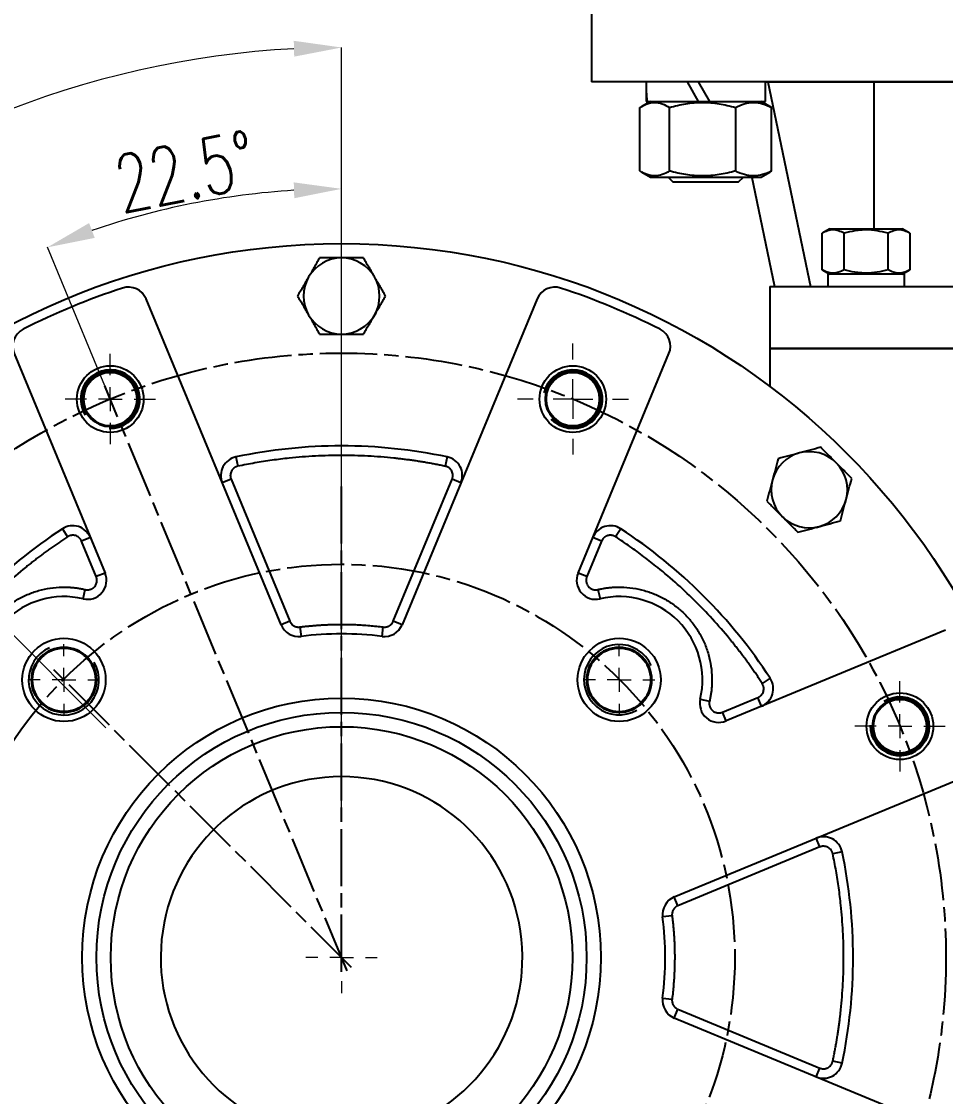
# Model space of a CAD drawing. Header units: millimetres. Extents: x 5659 to 7608, y 3628 to 5007.
# Drawn here: x 6832.2 to 7026.4, y 4372.5 to 4598.3 of the extents above; entities that cross this region are included whole.
import ezdxf

# ---------------------------------------------------------------- set-up
doc = ezdxf.new("R2010")
doc.units = ezdxf.units.MM
doc.linetypes.add('AM_ISO08W050', pattern=[18, 12, -1.5, 3, -1.5])
for name, color, linetype, lineweight in [('10', 7, 'Continuous', 0), ('AM_5', 3, 'Continuous', 25), ('AM_7', 4, 'AM_ISO08W050', 25), ('FORMAT', 7, 'Continuous', 18), ('粗实线', 7, 'Continuous', 40)]:
    doc.layers.add(name, color=color, linetype=linetype, lineweight=lineweight)
doc.styles.add('SLDTEXTSTYLE1', font='txt.shx', dxfattribs={"width": 0.7, "bigfont": 'gbcbig.shx'})
doc.dimstyles.new('SLDDIMSTYLE12$2', dxfattribs={"dimtxt": 12, "dimasz": 10, "dimexe": 0, "dimexo": 0.0625, "dimgap": 0.875, "dimtad": 1, "dimdec": 1, "dimlfac": 1.8, "dimrnd": 1e-09, "dimzin": 12, "dimdsep": 46, "dimtxsty": 'SLDTEXTSTYLE1', "dimcen": 0.09, "dimdle": 8.16, "dimclrd": 3, "dimclre": 3, "dimadec": 0, "dimazin": 3, "dimtfac": 1, "dimtdec": 1, "dimtofl": 0, "dimtmove": 0, "dimatfit": 3, "dimfxl": 0, "dimfrac": 2, "dimtolj": 1, "dimlwd": 5, "dimlwe": 5, "dimarcsym": 0})
doc.dimstyles.new('SLDDIMSTYLE12$3', dxfattribs={"dimtxt": 12, "dimasz": 10, "dimexe": 0, "dimexo": 0.0625, "dimgap": 0.875, "dimtad": 1, "dimdec": 1, "dimlfac": 1.8, "dimrnd": 1e-09, "dimzin": 12, "dimdsep": 46, "dimtxsty": 'SLDTEXTSTYLE1', "dimcen": 0.09, "dimdle": 8.16, "dimclrd": 3, "dimclre": 3, "dimadec": 0, "dimazin": 3, "dimtfac": 1, "dimtdec": 1, "dimtofl": 0, "dimtmove": 0, "dimatfit": 3, "dimfxl": 0, "dimfrac": 2, "dimtolj": 1, "dimlwd": 5, "dimlwe": 5, "dimarcsym": 0})

# ---------------------------------------------------------------- blocks, each defined once
blk = doc.blocks.new('SW_CENTERMARKSYMBOL_2')
at = {"layer": '10', "color": 0}
for p, q in [((0, 1), (0, 1.9)), ((0, 0), (0, 0.5)), ((-1, 0), (-1.9, 0)), ((0, 0), (-0.5, 0)), ((0, 0), (0, -0.5)), ((0, 0), (0.5, 0)), ((1, 0), (1.9, 0)), ((0, -1), (0, -1.9))]:
    blk.add_line(p, q, dxfattribs=at)
blk = doc.blocks.new('SW_CENTERMARKSYMBOL_3')
at = {"layer": '10', "color": 0}
for p, q in [((0, 1), (0, 1.9)), ((0, 0), (0, 0.5)), ((-1, 0), (-1.9, 0)), ((0, 0), (-0.5, 0)), ((0, 0), (0, -0.5)), ((0, 0), (0.5, 0)), ((1, 0), (1.9, 0)), ((0, -1), (0, -1.9))]:
    blk.add_line(p, q, dxfattribs=at)
blk = doc.blocks.new('SW_CENTERMARKSYMBOL_5')
at = {"layer": '10', "color": 0}
for p, q in [((0, 1), (0, 1.5)), ((0, 0), (0, 0.5)), ((-1, 0), (-1.5, 0)), ((0, 0), (-0.5, 0)), ((0, 0), (0, -0.5)), ((0, 0), (0.5, 0)), ((1, 0), (1.5, 0)), ((0, -1), (0, -1.5))]:
    blk.add_line(p, q, dxfattribs=at)
blk = doc.blocks.new('SW_CENTERMARKSYMBOL_6')
at = {"layer": '10', "color": 0}
for p, q in [((0, 1), (0, 1.5)), ((0, 0), (0, 0.5)), ((-1, 0), (-1.5, 0)), ((0, 0), (-0.5, 0)), ((0, 0), (0, -0.5)), ((0, 0), (0.5, 0)), ((1, 0), (1.5, 0)), ((0, -1), (0, -1.5))]:
    blk.add_line(p, q, dxfattribs=at)
blk = doc.blocks.new('SW_CENTERMARKSYMBOL_7')
at = {"layer": '10', "color": 0}
for p, q in [((0, 1), (0, 1.5)), ((0, 0), (0, 0.5)), ((-1, 0), (-1.5, 0)), ((0, 0), (-0.5, 0)), ((0, 0), (0, -0.5)), ((0, 0), (0.5, 0)), ((1, 0), (1.5, 0)), ((0, -1), (0, -1.5))]:
    blk.add_line(p, q, dxfattribs=at)
blk = doc.blocks.new('SW_CENTERMARKSYMBOL_9')
at = {"layer": 'FORMAT', "color": 0}
for p, q in [((0, 1.667), (0, 2.333)), ((0, 0), (0, 0.833)), ((-1.667, 0), (-2.333, 0)), ((0, 0), (-0.833, 0)), ((0, 0), (0, -0.833)), ((0, 0), (0.833, 0)), ((1.667, 0), (2.333, 0)), ((0, -1.667), (0, -2.333))]:
    blk.add_line(p, q, dxfattribs=at)
blk = doc.blocks.new('*D80')
at = {"layer": 'AM_5', "color": 3, "linetype": 'Continuous', "lineweight": 5, "transparency": 16777216}
blk.add_line((6737.21, 4518.2), (6769.49, 4495.01), dxfattribs=at)
at = {"layer": 'AM_5', "color": 3, "lineweight": 5, "transparency": 16777216}
for p, q in [((6899.35, 4401.66), (6899.53, 4401.66)), ((6899.44, 4401.57), (6899.44, 4401.75))]:
    blk.add_line(p, q, dxfattribs=at)
at = {"layer": 'AM_5', "color": 3, "transparency": 16777216}
blk.add_solid([(6770.47, 4496.36), (6768.52, 4493.65), (6777.62, 4489.17)], dxfattribs=at)
at = {"layer": 'Defpoints', "color": 0, "transparency": 16777216}
for p in [(6777.62, 4489.17), (7021.27, 4314.15)]:
    blk.add_point(p, dxfattribs=at)
at = {"layer": 'AM_5', "color": 0, "transparency": 16777216, "insert": (6753.3, 4515.1), "char_height": 12, "attachment_point": 5, "rotation": 324.3099, "style": 'SLDTEXTSTYLE1'}
blk.add_mtext('\\A1;∅300', dxfattribs=at)
blk = doc.blocks.new('*D81')
at = {"layer": 'AM_5', "color": 3, "linetype": 'Continuous', "lineweight": 5, "transparency": 16777216}
blk.add_line((6700.73, 4433.58), (6807.98, 4416.35), dxfattribs=at)
at = {"layer": 'AM_5', "color": 3, "lineweight": 5, "transparency": 16777216}
for p, q in [((6899.35, 4401.66), (6899.53, 4401.66)), ((6899.44, 4401.57), (6899.44, 4401.75))]:
    blk.add_line(p, q, dxfattribs=at)
at = {"layer": 'AM_5', "color": 3, "transparency": 16777216}
blk.add_solid([(6808.25, 4418), (6807.72, 4414.71), (6817.86, 4414.77)], dxfattribs=at)
at = {"layer": 'Defpoints', "color": 0, "transparency": 16777216}
for p in [(6817.86, 4414.77), (6981.03, 4388.56)]:
    blk.add_point(p, dxfattribs=at)
at = {"layer": 'AM_5', "color": 0, "transparency": 16777216, "insert": (6716.51, 4438.01), "char_height": 12, "attachment_point": 5, "rotation": 350.8759, "style": 'SLDTEXTSTYLE1'}
blk.add_mtext('\\A1;%%C165', dxfattribs=at)
blk = doc.blocks.new('*D82')
at = {"layer": 'AM_5', "color": 3, "linetype": 'Continuous', "lineweight": 5, "transparency": 16777216}
blk.add_line((6690.91, 4391.05), (6823.24, 4349), dxfattribs=at)
at = {"layer": 'AM_5', "color": 3, "lineweight": 5, "transparency": 16777216}
for p, q in [((6841.02, 4343.33), (6841.2, 4343.33)), ((6841.11, 4343.24), (6841.11, 4343.42))]:
    blk.add_line(p, q, dxfattribs=at)
at = {"layer": 'AM_5', "color": 3, "transparency": 16777216}
blk.add_solid([(6823.74, 4350.59), (6822.73, 4347.42), (6832.77, 4345.98)], dxfattribs=at)
at = {"layer": 'Defpoints', "color": 0, "transparency": 16777216}
for p in [(6832.77, 4345.98), (6849.45, 4340.68)]:
    blk.add_point(p, dxfattribs=at)
at = {"layer": 'AM_5', "color": 0, "transparency": 16777216, "insert": (6711.84, 4391.61), "char_height": 12, "attachment_point": 5, "rotation": 342.373, "style": 'SLDTEXTSTYLE1'}
blk.add_mtext('\\A1;4-M20', dxfattribs=at)
blk = doc.blocks.new('*D63')
at = {"layer": 'AM_5', "color": 3, "linetype": 'Continuous', "lineweight": 5, "transparency": 16777216}
blk.add_line((6899.44, 4431.82), (6899.44, 4592.88), dxfattribs=at)
at = {"layer": 'AM_5', "color": 3, "lineweight": 5, "transparency": 16777216}
blk.add_line((6849.9, 4449.95), (6763.34, 4536.51), dxfattribs=at)
at = {"layer": 'AM_5', "color": 3, "linetype": 'Continuous', "lineweight": 5, "transparency": 16777216}
blk.add_arc((6899.44, 4400.41), 192.47, 92.9772, 132.0228, dxfattribs=at)
at = {"layer": 'AM_5', "color": 3, "transparency": 16777216}
for points in [[(6889.4, 4594.29), (6889.49, 4590.96), (6899.44, 4592.88)], [(6771.74, 4542.19), (6769.45, 4544.6), (6763.34, 4536.51)]]:
    blk.add_solid(points, dxfattribs=at)
at = {"layer": 'Defpoints', "color": 0, "transparency": 16777216}
for p in [(6849.63, 4586.33), (6849.95, 4449.91), (6899.44, 4431.76), (6899.44, 4405.41), (6899.44, 4400.41)]:
    blk.add_point(p, dxfattribs=at)
at = {"layer": 'AM_5', "color": 0, "transparency": 16777216, "insert": (6816.58, 4581.72), "char_height": 12, "attachment_point": 5, "rotation": 24.561, "style": 'SLDTEXTSTYLE1'}
blk.add_mtext('\\A1;45°', dxfattribs=at)
blk = doc.blocks.new('*D85')
at = {"layer": 'AM_5', "color": 3, "lineweight": 5, "transparency": 16777216}
blk.add_line((6899.44, 4501.15), (6899.44, 4563.18), dxfattribs=at)
at = {"layer": 'AM_5', "color": 3, "linetype": 'Continuous', "lineweight": 5, "transparency": 16777216}
blk.add_line((6849.67, 4521.82), (6837.63, 4550.89), dxfattribs=at)
blk.add_arc((6899.44, 4401.66), 161.52, 93.5478, 108.9522, dxfattribs=at)
at = {"layer": 'AM_5', "color": 3, "transparency": 16777216}
for points in [[(6889.4, 4564.54), (6889.5, 4561.21), (6899.44, 4563.18)], [(6847.57, 4552.87), (6846.39, 4555.99), (6837.63, 4550.89)]]:
    blk.add_solid(points, dxfattribs=at)
at = {"layer": 'Defpoints', "color": 0, "transparency": 16777216}
for p in [(6878.36, 4561.8), (6849.69, 4521.77), (6899.44, 4501.09), (6899.44, 4398.66), (6900.59, 4398.89)]:
    blk.add_point(p, dxfattribs=at)
at = {"layer": 'AM_5', "color": 0, "transparency": 16777216, "insert": (6866.59, 4566.82), "char_height": 12, "attachment_point": 5, "rotation": 11.25, "style": 'SLDTEXTSTYLE1'}
blk.add_mtext('\\A1;22.5%%D', dxfattribs=at)
blk = doc.blocks.new('*D86')
at = {"layer": 'AM_5', "color": 3, "linetype": 'Continuous', "lineweight": 5, "transparency": 16777216}
blk.add_line((6722.4, 4495.95), (6778.52, 4466.06), dxfattribs=at)
at = {"layer": 'AM_5', "color": 3, "lineweight": 5, "transparency": 16777216}
for p, q in [((6899.35, 4401.66), (6899.53, 4401.66)), ((6899.44, 4401.57), (6899.44, 4401.75))]:
    blk.add_line(p, q, dxfattribs=at)
at = {"layer": 'AM_5', "color": 3, "transparency": 16777216}
blk.add_solid([(6779.31, 4467.53), (6777.74, 4464.59), (6787.35, 4461.36)], dxfattribs=at)
at = {"layer": 'Defpoints', "color": 0, "transparency": 16777216}
for p in [(6787.35, 4461.36), (7011.54, 4341.96)]:
    blk.add_point(p, dxfattribs=at)
at = {"layer": 'AM_5', "color": 0, "transparency": 16777216, "insert": (6740, 4494.37), "char_height": 12, "attachment_point": 5, "rotation": 331.9615, "style": 'SLDTEXTSTYLE1'}
blk.add_mtext('\\A1;∅254', dxfattribs=at)
blk = doc.blocks.new('*U55')
at = {"layer": 'AM_5', "linetype": 'ByBlock'}
blk.add_arc((0, 0.31), 7.39, 113.617, 30.178, dxfattribs=at)
at = {"layer": '粗实线', "linetype": 'ByBlock'}
blk.add_circle((0.05, 0.33), 6.75, dxfattribs=at)
blk = doc.blocks.new('*U56')
at = {"layer": '粗实线', "color": 0, "linetype": 'ByBlock', "lineweight": -2, "transparency": 16777216}
blk.add_blockref('*U55', (19354.88, 3195.29), dxfattribs=at)
for p, rotation in [((19471.27, 3195.66), 270), ((19355.25, 3078.89), 90.00000000000001), ((19471.65, 3079.27), 180)]:
    blk.add_blockref('*U55', p, dxfattribs=dict(at, rotation=rotation))
blk = doc.blocks.new('*U57')
at = {"layer": '粗实线', "linetype": 'ByBlock'}
blk.add_circle((-0.07, 0), 5.7, dxfattribs=at)
at = {"layer": '粗实线', "color": 3, "linetype": 'ByBlock'}
blk.add_arc((-0.07, 0), 6.09, 222.8944, 167.5618, dxfattribs=at)
blk = doc.blocks.new('*U58')
at = {"layer": '粗实线', "color": 0, "linetype": 'ByBlock', "lineweight": -2, "transparency": 16777216}
for p, rotation in [((18900.81, 8919.97), 45), ((19066.74, 8851.14), 315)]:
    blk.add_blockref('*U57', p, dxfattribs=dict(at, rotation=rotation))
blk.add_blockref('*U57', (18998.03, 8919.92), dxfattribs=at)

msp = doc.modelspace()

# ---------------------------------------------------------------- linework, layer by layer
at = {"color": 7, "linetype": 'Continuous', "lineweight": 25}
for p, q in [((6951.943, 4602.663), (6951.943, 4585.663)), ((7039.443, 4585.663), (6951.943, 4585.663)), ((6988.518, 4585.663), (6963.418, 4585.663)), ((6972.044, 4585.663), (6974.412, 4581.563)), ((6976.836, 4581.563), (6974.469, 4585.663)), ((6988.518, 4581.563), (6988.518, 4585.663)), ((6988.996, 4585.663), (6997.995, 4542.663)), ((7011.318, 4585.663), (7011.318, 4554.763)), ((6964.343, 4581.563), (6962.511, 4580.505)), ((6963.418, 4581.563), (6963.643, 4581.563)), ((6963.643, 4581.563), (6988.518, 4581.563)), ((6989.424, 4580.505), (6987.593, 4581.563)), ((6962.134, 4566.951), (6962.134, 4580.274)), ((6968.368, 4566.951), (6968.368, 4580.274)), ((6982.202, 4580.274), (6982.202, 4566.951)), ((6989.802, 4580.274), (6989.405, 4580.472)), ((6989.802, 4566.951), (6989.802, 4580.274)), ((6962.514, 4566.718), (6964.343, 4565.663)), ((6964.343, 4565.663), (6975.968, 4565.663)), ((6968.05, 4565.663), (6969.05, 4564.663)), ((6975.968, 4565.663), (6987.593, 4565.663)), ((6982.885, 4564.663), (6983.885, 4565.663)), ((6985.586, 4565.893), (6990.448, 4542.663)), ((6987.593, 4565.663), (6989.421, 4566.718)), ((6989.405, 4566.746), (6989.802, 4566.951)), ((6969.05, 4564.663), (6975.968, 4564.663)), ((6975.968, 4564.663), (6982.885, 4564.663)), ((7002.027, 4554.763), (7000.414, 4553.832)), ((7002.027, 4554.763), (7009.652, 4554.763)), ((7009.652, 4554.763), (7017.277, 4554.763)), ((7018.89, 4553.832), (7017.277, 4554.763)), ((7000.414, 4546.194), (7000.414, 4553.832)), ((7005.033, 4546.194), (7005.033, 4553.832)), ((7014.271, 4546.194), (7014.271, 4553.832)), ((7018.89, 4553.832), (7018.89, 4546.194)), ((7000.414, 4546.194), (7002.027, 4545.263)), ((7001.602, 4545.263), (7001.602, 4542.663)), ((7017.702, 4545.263), (7001.602, 4545.263)), ((7017.277, 4545.263), (7018.89, 4546.194)), ((7017.702, 4542.663), (7017.702, 4545.263)), ((6989.443, 4542.663), (6989.443, 4529.663)), ((6989.443, 4542.663), (7039.443, 4542.663)), ((6886.724, 4471.564), (6858.356, 4540.053)), ((6940.53, 4540.053), (6912.161, 4471.564)), ((6906.091, 4536.123), (6906.687, 4537.152)), ((6899.424, 4532.613), (6899.9, 4532.626)), ((6989.443, 4529.663), (6989.443, 4521.663)), ((6989.443, 4529.663), (7039.443, 4529.663)), ((7089.443, 4529.663), (6989.443, 4529.663)), ((6830.639, 4528.572), (6849.742, 4482.455)), ((6949.144, 4482.455), (6968.246, 4528.572)), ((6877.235, 4506.844), (6877.649, 4504.887)), ((6921.65, 4506.844), (6921.237, 4504.887)), ((6876.214, 4502.165), (6874.366, 4501.399)), ((6876.214, 4502.165), (6888.572, 4472.33)), ((6910.313, 4472.33), (6922.671, 4502.165)), ((6924.519, 4501.399), (6922.671, 4502.165)), ((6840.771, 4491.74), (6841.863, 4490.064)), ((6958.114, 4491.74), (6957.023, 4490.064)), ((6999.221, 4492.04), (7000.37, 4492.346)), ((6846.65, 4489.919), (6844.802, 4489.154)), ((6847.894, 4481.689), (6844.802, 4489.154)), ((6954.083, 4489.154), (6950.991, 4481.689)), ((6954.083, 4489.154), (6952.236, 4489.919)), ((6849.742, 4482.455), (6847.894, 4481.689)), ((6950.991, 4481.689), (6949.144, 4482.455)), ((6845.127, 4477.031), (6845.587, 4478.977)), ((6953.299, 4478.977), (6953.758, 4477.031)), ((6888.572, 4472.33), (6886.724, 4471.564)), ((6890.671, 4471.111), (6890.921, 4469.127)), ((6907.964, 4469.127), (6908.215, 4471.111)), ((6912.161, 4471.564), (6910.313, 4472.33)), ((7026.352, 4470.466), (6980.235, 4451.364)), ((6989.52, 4460.334), (6987.844, 4459.243)), ((6974.811, 4455.978), (6976.757, 4455.519)), ((6979.469, 4453.211), (6986.934, 4456.303)), ((6987.699, 4454.455), (6986.934, 4456.303)), ((6980.235, 4451.364), (6979.469, 4453.211)), ((6969.344, 4414.381), (7037.833, 4442.75)), ((6999.945, 4424.891), (6999.179, 4426.739)), ((6999.945, 4424.891), (6970.11, 4412.533)), ((7004.624, 4423.87), (7002.667, 4423.457)), ((6970.11, 4412.533), (6969.344, 4414.381)), ((6968.891, 4410.435), (6966.907, 4410.184)), ((6966.907, 4393.141), (6968.891, 4392.89)), ((6969.344, 4388.944), (6970.11, 4390.792)), ((6970.11, 4390.792), (6999.945, 4378.434)), ((7037.833, 4360.575), (6969.344, 4388.944)), ((6999.179, 4376.586), (6999.945, 4378.434)), ((7004.624, 4379.455), (7002.667, 4379.869))]:
    msp.add_line(p, q, dxfattribs=at)
at = {"linetype": 'ByBlock'}
msp.add_line((6988.518, 4585.663), (7088.856, 4585.663), dxfattribs=at)
at = {"color": 7, "linetype": 'Continuous', "lineweight": 25, "flags": 128}
msp.add_lwpolyline([(6900.417, 4548.654), (6900.151, 4548.681), (6898.629, 4548.671)], dxfattribs=at)
at = {"color": 7, "linetype": 'Continuous', "lineweight": 25}
for centre, radius in [((6899.443, 4401.663), 150), ((6850.842, 4518.995), 7), ((6948.044, 4518.995), 7), ((6841.106, 4459.999), 8.75), ((6957.779, 4459.999), 8.75), ((7016.775, 4450.263), 7), ((6899.443, 4401.663), 54.5), ((6899.443, 4401.663), 51.5), ((6899.443, 4401.663), 48.5)]:
    msp.add_circle(centre, radius, dxfattribs=at)
for centre, radius, start, end in [((6899.443, 4540.663), 8, 90, 150), ((6899.443, 4540.663), 8, 30, 90), ((6899.443, 4540.663), 8, 150, 210), ((6899.443, 4540.663), 8, 330, 30), ((6899.443, 4401.663), 148, 108.11897, 116.88103), ((6854.66, 4538.522), 4, 22.5, 108.11897), ((6944.225, 4538.522), 4, 71.88103, 157.5), ((6899.443, 4401.663), 148, 63.11897, 71.88103), ((6899.443, 4540.663), 8, 210, 270), ((6899.443, 4540.663), 8, 270, 330), ((6834.335, 4530.103), 4, 116.88103, 202.5), ((6964.551, 4530.103), 4, 337.5, 63.11897), ((6899.443, 4401.663), 107.5, 78.07806, 101.92194), ((6878.062, 4502.93), 4, 101.92194, 202.5), ((6920.824, 4502.93), 4, 337.5, 78.07806), ((6997.731, 4499.95), 8, 105, 165), ((6997.731, 4499.95), 8, 45, 105), ((6997.731, 4499.95), 8, 345, 45), ((6997.731, 4499.95), 8, 165, 225), ((6997.731, 4499.95), 8, 285, 345), ((6997.731, 4499.95), 8, 225, 285), ((6899.443, 4401.663), 107.5, 123.07806, 146.92194), ((6842.954, 4488.388), 4, 22.5, 123.07806), ((6955.931, 4488.388), 4, 56.92194, 157.5), ((6899.443, 4401.663), 107.5, 33.07806, 56.92194), ((6846.046, 4480.924), 4, 256.71711, 22.5), ((6952.839, 4480.924), 4, 157.5, 283.28289), ((6841.106, 4459.999), 17.5, 76.71711, 193.28289), ((6957.779, 4459.999), 17.5, 346.71711, 103.28289), ((6890.42, 4473.095), 4, 202.5, 277.19906), ((6908.466, 4473.095), 4, 262.80094, 337.5), ((6899.443, 4401.663), 68, 82.80094, 97.19906), ((6986.168, 4458.151), 4, 292.5, 33.07806), ((6978.704, 4455.059), 4, 166.71711, 292.5), ((6899.443, 4401.663), 38, 286.82645, 253.17355), ((7000.71, 4423.044), 4, 11.92194, 112.5), ((6899.443, 4401.663), 107.5, 348.07806, 11.92194), ((6970.875, 4410.685), 4, 112.5, 187.19906), ((6899.443, 4401.663), 68, 352.80094, 7.19906), ((6970.875, 4392.64), 4, 172.80094, 247.5), ((7000.71, 4380.282), 4, 247.5, 348.07806)]:
    msp.add_arc(centre, radius, start, end, dxfattribs=at)
for centre, start_param, end_param in [((6975.968, 4585.663), 4.712389, 4.9021421), ((6975.968, 4581.563), 4.6179404, 4.712389)]:
    msp.add_ellipse(centre, major_axis=(0, -21.737), ratio=0.5773503, start_param=start_param, end_param=end_param, dxfattribs=at)
for points, knots in [([(6962.134, 4580.274), (6962.643, 4580.601), (6963.155, 4580.87), (6964.191, 4581.243), (6964.715, 4581.345), (6965.51, 4581.347), (6965.776, 4581.321), (6966.303, 4581.224), (6966.565, 4581.151), (6967.345, 4580.871), (6967.859, 4580.601), (6968.368, 4580.274)], [0, 0, 0, 0, 0.25, 0.25, 0.5, 0.5, 0.625, 0.625, 0.75, 0.75, 1, 1, 1, 1]), ([(6968.368, 4580.274), (6969.498, 4580.601), (6970.635, 4580.87), (6972.934, 4581.243), (6974.096, 4581.345), (6975.86, 4581.347), (6976.451, 4581.321), (6977.62, 4581.224), (6978.2, 4581.151), (6979.931, 4580.871), (6981.071, 4580.601), (6982.202, 4580.274)], [0, 0, 0, 0, 0.25, 0.25, 0.5, 0.5, 0.625, 0.625, 0.75, 0.75, 1, 1, 1, 1]), ([(6982.202, 4580.274), (6982.823, 4580.601), (6983.448, 4580.87), (6984.71, 4581.243), (6985.349, 4581.345), (6986.318, 4581.347), (6986.642, 4581.321), (6987.284, 4581.224), (6987.603, 4581.151), (6988.554, 4580.871), (6989.18, 4580.601), (6989.802, 4580.274)], [0, 0, 0, 0, 0.25, 0.25, 0.5, 0.5, 0.625, 0.625, 0.75, 0.75, 1, 1, 1, 1]), ([(6968.368, 4566.951), (6967.859, 4566.624), (6967.347, 4566.355), (6966.31, 4565.982), (6965.787, 4565.88), (6964.992, 4565.879), (6964.726, 4565.904), (6964.199, 4566.002), (6963.937, 4566.074), (6963.157, 4566.354), (6962.643, 4566.624), (6962.134, 4566.951)], [0, 0, 0, 0, 0.25, 0.25, 0.5, 0.5, 0.625, 0.625, 0.75, 0.75, 1, 1, 1, 1]), ([(6982.202, 4566.951), (6981.073, 4566.624), (6979.935, 4566.355), (6977.636, 4565.982), (6976.475, 4565.88), (6974.71, 4565.879), (6974.12, 4565.904), (6972.951, 4566.002), (6972.37, 4566.074), (6970.639, 4566.354), (6969.499, 4566.624), (6968.368, 4566.951)], [0, 0, 0, 0, 0.25, 0.25, 0.5, 0.5, 0.625, 0.625, 0.75, 0.75, 1, 1, 1, 1]), ([(6989.802, 4566.951), (6989.181, 4566.624), (6988.556, 4566.355), (6987.293, 4565.982), (6986.655, 4565.88), (6985.686, 4565.879), (6985.362, 4565.904), (6984.72, 4566.002), (6984.401, 4566.074), (6983.45, 4566.354), (6982.823, 4566.624), (6982.202, 4566.951)], [0, 0, 0, 0, 0.25, 0.25, 0.5, 0.5, 0.625, 0.625, 0.75, 0.75, 1, 1, 1, 1]), ([(7005.033, 4553.832), (7004.656, 4554.049), (7004.276, 4554.229), (7003.509, 4554.477), (7003.121, 4554.546), (7002.532, 4554.546), (7002.335, 4554.53), (7001.944, 4554.465), (7001.751, 4554.416), (7001.173, 4554.229), (7000.792, 4554.05), (7000.414, 4553.832)], [0, 0, 0, 0, 0.25, 0.25, 0.5, 0.5, 0.625, 0.625, 0.75, 0.75, 1, 1, 1, 1]), ([(7014.271, 4553.832), (7013.517, 4554.049), (7012.757, 4554.229), (7011.222, 4554.477), (7010.446, 4554.546), (7009.268, 4554.546), (7008.874, 4554.53), (7008.093, 4554.465), (7007.706, 4554.416), (7006.55, 4554.229), (7005.788, 4554.05), (7005.033, 4553.832)], [0, 0, 0, 0, 0.25, 0.25, 0.5, 0.5, 0.625, 0.625, 0.75, 0.75, 1, 1, 1, 1]), ([(7018.89, 4553.832), (7018.513, 4554.049), (7018.133, 4554.229), (7017.365, 4554.477), (7016.977, 4554.546), (7016.388, 4554.546), (7016.191, 4554.53), (7015.801, 4554.465), (7015.607, 4554.416), (7015.029, 4554.229), (7014.648, 4554.05), (7014.271, 4553.832)], [0, 0, 0, 0, 0.25, 0.25, 0.5, 0.5, 0.625, 0.625, 0.75, 0.75, 1, 1, 1, 1]), ([(6894.824, 4548.663), (6894.442, 4548.001), (6894.059, 4547.338), (6893.29, 4546.005), (6892.903, 4545.336), (6892.515, 4544.663)], [0, 0, 0, 0, 0.5, 0.5, 1, 1, 1, 1]), ([(6899.443, 4548.663), (6898.666, 4548.663), (6897.893, 4548.663), (6896.354, 4548.663), (6895.587, 4548.663), (6894.824, 4548.663)], [0, 0, 0, 0, 0.5, 0.5, 1, 1, 1, 1]), ([(6904.062, 4548.663), (6903.298, 4548.663), (6902.532, 4548.663), (6900.993, 4548.663), (6900.22, 4548.663), (6899.443, 4548.663)], [0, 0, 0, 0, 0.5, 0.5, 1, 1, 1, 1]), ([(6906.371, 4544.663), (6905.982, 4545.336), (6905.596, 4546.005), (6904.826, 4547.338), (6904.443, 4548.001), (6904.062, 4548.663)], [0, 0, 0, 0, 0.5, 0.5, 1, 1, 1, 1]), ([(7005.033, 4546.194), (7004.656, 4545.976), (7004.276, 4545.797), (7003.509, 4545.548), (7003.121, 4545.48), (7002.532, 4545.479), (7002.335, 4545.496), (7001.944, 4545.561), (7001.751, 4545.609), (7001.173, 4545.796), (7000.792, 4545.976), (7000.414, 4546.194)], [0, 0, 0, 0, 0.25, 0.25, 0.5, 0.5, 0.625, 0.625, 0.75, 0.75, 1, 1, 1, 1]), ([(7014.271, 4546.194), (7013.517, 4545.976), (7012.757, 4545.797), (7011.222, 4545.548), (7010.446, 4545.48), (7009.268, 4545.479), (7008.874, 4545.496), (7008.093, 4545.561), (7007.706, 4545.609), (7006.55, 4545.796), (7005.788, 4545.976), (7005.033, 4546.194)], [0, 0, 0, 0, 0.25, 0.25, 0.5, 0.5, 0.625, 0.625, 0.75, 0.75, 1, 1, 1, 1]), ([(7018.89, 4546.194), (7018.513, 4545.976), (7018.133, 4545.797), (7017.365, 4545.548), (7016.977, 4545.48), (7016.388, 4545.479), (7016.191, 4545.496), (7015.801, 4545.561), (7015.607, 4545.609), (7015.029, 4545.796), (7014.648, 4545.976), (7014.271, 4546.194)], [0, 0, 0, 0, 0.25, 0.25, 0.5, 0.5, 0.625, 0.625, 0.75, 0.75, 1, 1, 1, 1]), ([(6892.515, 4544.663), (6892.126, 4543.99), (6891.739, 4543.32), (6890.97, 4541.987), (6890.587, 4541.324), (6890.205, 4540.663)], [0, 0, 0, 0, 0.5, 0.5, 1, 1, 1, 1]), ([(6908.68, 4540.663), (6908.299, 4541.324), (6907.916, 4541.987), (6907.146, 4543.32), (6906.759, 4543.99), (6906.371, 4544.663)], [0, 0, 0, 0, 0.5, 0.5, 1, 1, 1, 1]), ([(6890.205, 4540.663), (6890.587, 4540.001), (6890.97, 4539.338), (6891.739, 4538.005), (6892.126, 4537.336), (6892.515, 4536.663)], [0, 0, 0, 0, 0.5, 0.5, 1, 1, 1, 1]), ([(6906.371, 4536.663), (6906.759, 4537.336), (6907.146, 4538.005), (6907.916, 4539.338), (6908.299, 4540.001), (6908.68, 4540.663)], [0, 0, 0, 0, 0.5, 0.5, 1, 1, 1, 1]), ([(6892.515, 4536.663), (6892.903, 4535.99), (6893.29, 4535.32), (6894.059, 4533.987), (6894.442, 4533.324), (6894.824, 4532.663)], [0, 0, 0, 0, 0.5, 0.5, 1, 1, 1, 1]), ([(6904.062, 4532.663), (6904.443, 4533.324), (6904.826, 4533.987), (6905.596, 4535.32), (6905.982, 4535.99), (6906.371, 4536.663)], [0, 0, 0, 0, 0.5, 0.5, 1, 1, 1, 1]), ([(6894.824, 4532.663), (6895.587, 4532.663), (6896.354, 4532.663), (6897.893, 4532.663), (6898.666, 4532.663), (6899.443, 4532.663)], [0, 0, 0, 0, 0.5, 0.5, 1, 1, 1, 1]), ([(6899.443, 4532.663), (6900.22, 4532.663), (6900.993, 4532.663), (6902.532, 4532.663), (6903.298, 4532.663), (6904.062, 4532.663)], [0, 0, 0, 0, 0.5, 0.5, 1, 1, 1, 1]), ([(7000.121, 4508.873), (6999.384, 4508.676), (6998.644, 4508.477), (6997.157, 4508.079), (6996.411, 4507.879), (6995.66, 4507.678)], [0, 0, 0, 0, 0.5, 0.5, 1, 1, 1, 1]), ([(7003.387, 4505.607), (7002.838, 4506.157), (7002.291, 4506.703), (7001.203, 4507.792), (7000.661, 4508.333), (7000.121, 4508.873)], [0, 0, 0, 0, 0.5, 0.5, 1, 1, 1, 1]), ([(6921.237, 4504.887), (6920.912, 4504.955), (6920.262, 4505.09), (6919.285, 4505.281), (6918.307, 4505.464), (6917.327, 4505.637), (6916.346, 4505.801), (6915.364, 4505.956), (6914.38, 4506.102), (6913.394, 4506.238), (6912.407, 4506.365), (6911.419, 4506.482), (6908.936, 4506.754), (6904.946, 4507.067), (6899.443, 4507.21), (6893.94, 4507.067), (6889.674, 4506.732), (6886.643, 4506.389), (6884.834, 4506.152), (6883.03, 4505.884), (6881.231, 4505.584), (6879.436, 4505.255), (6878.245, 4505.01), (6877.649, 4504.887)], [0, 0, 0, 0, 0.022681, 0.0453532, 0.0680184, 0.0906789, 0.1133365, 0.1359933, 0.1586513, 0.1813126, 0.2039791, 0.2266529, 0.2493359, 0.3746623, 0.5000011, 0.6253275, 0.7506663, 0.7922409, 0.8337913, 0.87533, 0.9168694, 0.9584219, 1, 1, 1, 1]), ([(6995.66, 4507.678), (6994.909, 4507.477), (6994.163, 4507.277), (6992.676, 4506.878), (6991.936, 4506.68), (6991.199, 4506.482)], [0, 0, 0, 0, 0.5, 0.5, 1, 1, 1, 1]), ([(6877.296, 4504.778), (6877.258, 4504.761), (6877.181, 4504.728), (6877.07, 4504.668), (6876.963, 4504.603), (6876.861, 4504.531), (6876.762, 4504.452), (6876.6, 4504.304), (6876.395, 4504.063), (6876.202, 4503.701), (6876.083, 4503.308), (6876.053, 4502.951), (6876.076, 4502.648), (6876.126, 4502.4), (6876.185, 4502.244), (6876.214, 4502.165)], [0, 0, 0, 0, 0.0402761, 0.0802426, 0.1200582, 0.159883, 0.1998773, 0.2401994, 0.3700431, 0.5000574, 0.6299012, 0.7599156, 0.8401208, 0.919721, 1, 1, 1, 1]), ([(6877.649, 4504.887), (6877.609, 4504.878), (6877.529, 4504.859), (6877.411, 4504.823), (6877.335, 4504.793), (6877.296, 4504.778)], [0, 0, 0, 0, 0.3335445, 0.6664555, 1, 1, 1, 1]), ([(6922.671, 4502.165), (6922.689, 4502.211), (6922.725, 4502.302), (6922.765, 4502.442), (6922.796, 4502.585), (6922.816, 4502.729), (6922.825, 4502.875), (6922.822, 4503.119), (6922.77, 4503.46), (6922.607, 4503.87), (6922.361, 4504.236), (6922.074, 4504.505), (6921.787, 4504.691), (6921.521, 4504.815), (6921.332, 4504.863), (6921.237, 4504.887)], [0, 0, 0, 0, 0.04206666, 0.08368999, 0.12509412, 0.16650673, 0.20815537, 0.25026376, 0.37509525, 0.50008148, 0.62491305, 0.74989935, 0.8335363, 0.91629596, 1, 1, 1, 1]), ([(6991.199, 4506.482), (6991.001, 4505.745), (6990.803, 4505.005), (6990.404, 4503.518), (6990.204, 4502.772), (6990.003, 4502.021)], [0, 0, 0, 0, 0.5, 0.5, 1, 1, 1, 1]), ([(7006.653, 4502.341), (7006.113, 4502.881), (7005.572, 4503.423), (7004.484, 4504.511), (7003.937, 4505.058), (7003.387, 4505.607)], [0, 0, 0, 0, 0.5, 0.5, 1, 1, 1, 1]), ([(6990.003, 4502.021), (6989.802, 4501.27), (6989.602, 4500.524), (6989.204, 4499.037), (6989.005, 4498.297), (6988.808, 4497.56)], [0, 0, 0, 0, 0.5, 0.5, 1, 1, 1, 1]), ([(7005.458, 4497.88), (7005.659, 4498.631), (7005.859, 4499.377), (7006.257, 4500.864), (7006.456, 4501.604), (7006.653, 4502.341)], [0, 0, 0, 0, 0.5, 0.5, 1, 1, 1, 1]), ([(6988.808, 4497.56), (6989.348, 4497.02), (6989.889, 4496.478), (6990.978, 4495.39), (6991.524, 4494.843), (6992.074, 4494.294)], [0, 0, 0, 0, 0.5, 0.5, 1, 1, 1, 1]), ([(7004.263, 4493.419), (7004.46, 4494.156), (7004.658, 4494.896), (7005.057, 4496.383), (7005.257, 4497.129), (7005.458, 4497.88)], [0, 0, 0, 0, 0.5, 0.5, 1, 1, 1, 1]), ([(6992.074, 4494.294), (6992.623, 4493.744), (6993.17, 4493.198), (6994.258, 4492.109), (6994.8, 4491.568), (6995.34, 4491.028)], [0, 0, 0, 0, 0.5, 0.5, 1, 1, 1, 1]), ([(6999.801, 4492.223), (7000.552, 4492.424), (7001.298, 4492.624), (7002.785, 4493.023), (7003.525, 4493.221), (7004.263, 4493.419)], [0, 0, 0, 0, 0.5, 0.5, 1, 1, 1, 1]), ([(6995.34, 4491.028), (6996.077, 4491.225), (6996.817, 4491.424), (6998.304, 4491.822), (6999.05, 4492.022), (6999.801, 4492.223)], [0, 0, 0, 0, 0.5, 0.5, 1, 1, 1, 1]), ([(6841.863, 4490.064), (6841.585, 4489.882), (6841.03, 4489.518), (6840.204, 4488.963), (6839.383, 4488.4), (6838.568, 4487.83), (6837.758, 4487.252), (6836.954, 4486.667), (6836.155, 4486.074), (6835.362, 4485.474), (6834.574, 4484.865), (6833.792, 4484.25), (6831.844, 4482.686), (6828.802, 4480.086), (6824.809, 4476.296), (6821.019, 4472.304), (6818.24, 4469.051), (6816.339, 4466.664), (6815.228, 4465.218), (6814.142, 4463.752), (6813.082, 4462.268), (6812.045, 4460.767), (6811.376, 4459.751), (6811.041, 4459.243)], [0, 0, 0, 0, 0.022681, 0.0453532, 0.0680184, 0.0906789, 0.1133365, 0.1359933, 0.1586513, 0.1813126, 0.2039791, 0.2266529, 0.2493359, 0.3746623, 0.5000011, 0.6253275, 0.7506663, 0.7922409, 0.8337913, 0.87533, 0.9168694, 0.9584219, 1, 1, 1, 1]), ([(6842.189, 4490.236), (6842.151, 4490.22), (6842.076, 4490.187), (6841.967, 4490.129), (6841.898, 4490.086), (6841.863, 4490.064)], [0, 0, 0, 0, 0.3335445, 0.6664555, 1, 1, 1, 1]), ([(6844.802, 4489.154), (6844.785, 4489.192), (6844.752, 4489.269), (6844.693, 4489.38), (6844.627, 4489.487), (6844.555, 4489.589), (6844.477, 4489.688), (6844.329, 4489.85), (6844.087, 4490.055), (6843.725, 4490.248), (6843.332, 4490.367), (6842.975, 4490.397), (6842.672, 4490.373), (6842.425, 4490.324), (6842.268, 4490.265), (6842.189, 4490.236)], [0, 0, 0, 0, 0.0402761, 0.0802426, 0.1200582, 0.159883, 0.1998773, 0.2401994, 0.3700431, 0.5000574, 0.6299012, 0.7599156, 0.8401208, 0.919721, 1, 1, 1, 1]), ([(6955.166, 4490.236), (6955.125, 4490.218), (6955.045, 4490.183), (6954.93, 4490.121), (6954.819, 4490.053), (6954.713, 4489.977), (6954.612, 4489.893), (6954.484, 4489.774), (6954.34, 4489.609), (6954.192, 4489.392), (6954.12, 4489.233), (6954.083, 4489.154)], [0, 0, 0, 0, 0.0839092, 0.1671165, 0.24998, 0.3328626, 0.4161267, 0.50013, 0.6671619, 0.8328171, 1, 1, 1, 1]), ([(6957.023, 4490.064), (6956.989, 4490.085), (6956.921, 4490.128), (6956.816, 4490.183), (6956.707, 4490.233), (6956.556, 4490.291), (6956.36, 4490.347), (6956.116, 4490.385), (6955.869, 4490.392), (6955.627, 4490.369), (6955.39, 4490.32), (6955.24, 4490.264), (6955.166, 4490.236)], [0, 0, 0, 0, 0.06164978, 0.1231121, 0.18460747, 0.246356, 0.37307207, 0.50005393, 0.62677002, 0.75375188, 0.87681009, 1, 1, 1, 1]), ([(6987.844, 4459.243), (6987.662, 4459.52), (6987.298, 4460.075), (6986.743, 4460.901), (6986.181, 4461.722), (6985.61, 4462.537), (6985.033, 4463.347), (6984.447, 4464.151), (6983.854, 4464.95), (6983.254, 4465.743), (6982.645, 4466.531), (6982.03, 4467.313), (6980.466, 4469.261), (6977.866, 4472.304), (6974.076, 4476.296), (6970.084, 4480.086), (6966.831, 4482.866), (6964.444, 4484.766), (6962.998, 4485.877), (6961.533, 4486.964), (6960.048, 4488.024), (6958.547, 4489.06), (6957.531, 4489.729), (6957.023, 4490.064)], [0, 0, 0, 0, 0.022681, 0.0453532, 0.0680184, 0.0906789, 0.1133365, 0.1359933, 0.1586513, 0.1813126, 0.2039791, 0.2266529, 0.2493359, 0.3746623, 0.5000011, 0.6253275, 0.7506663, 0.7922409, 0.8337913, 0.87533, 0.9168694, 0.9584219, 1, 1, 1, 1]), ([(6846.812, 4479.076), (6846.85, 4479.093), (6846.927, 4479.126), (6847.038, 4479.185), (6847.145, 4479.251), (6847.247, 4479.323), (6847.346, 4479.402), (6847.508, 4479.55), (6847.713, 4479.791), (6847.906, 4480.153), (6848.025, 4480.546), (6848.055, 4480.903), (6848.032, 4481.206), (6847.982, 4481.453), (6847.923, 4481.61), (6847.894, 4481.689)], [0, 0, 0, 0, 0.0402761, 0.0802426, 0.1200582, 0.159883, 0.1998773, 0.2401994, 0.3700431, 0.5000574, 0.6299012, 0.7599156, 0.8401208, 0.919721, 1, 1, 1, 1]), ([(6950.991, 4481.689), (6950.975, 4481.647), (6950.942, 4481.564), (6950.904, 4481.435), (6950.874, 4481.304), (6950.845, 4481.123), (6950.833, 4480.891), (6950.857, 4480.612), (6950.92, 4480.339), (6951.051, 4479.997), (6951.297, 4479.612), (6951.637, 4479.307), (6951.954, 4479.123), (6952.214, 4479.017), (6952.485, 4478.948), (6952.761, 4478.92), (6953.034, 4478.925), (6953.211, 4478.96), (6953.299, 4478.977)], [0, 0, 0, 0, 0.0307301, 0.0613362, 0.0919578, 0.1227345, 0.1864029, 0.2501916, 0.31386, 0.3776487, 0.5000342, 0.6224196, 0.686088, 0.7498768, 0.8135451, 0.8773339, 0.9386359, 1, 1, 1, 1]), ([(6822.128, 4455.519), (6822.095, 4455.663), (6822.029, 4455.952), (6821.942, 4456.388), (6821.864, 4456.824), (6821.797, 4457.262), (6821.74, 4457.701), (6821.693, 4458.141), (6821.656, 4458.582), (6821.629, 4459.024), (6821.612, 4459.467), (6821.605, 4459.911), (6821.613, 4461.047), (6821.763, 4462.874), (6822.297, 4465.342), (6823.141, 4467.723), (6824.275, 4469.948), (6825.664, 4471.992), (6827.282, 4473.823), (6829.113, 4475.441), (6831.157, 4476.83), (6833.383, 4477.965), (6835.763, 4478.808), (6838.231, 4479.342), (6840.182, 4479.503), (6841.564, 4479.499), (6842.376, 4479.464), (6843.185, 4479.394), (6843.99, 4479.29), (6844.792, 4479.155), (6845.321, 4479.037), (6845.587, 4478.977)], [0, 0, 0, 0, 0.011225, 0.0224241, 0.0336032, 0.0447678, 0.055924, 0.0670775, 0.0782341, 0.0893996, 0.1005799, 0.1117807, 0.1230078, 0.1865176, 0.2500403, 0.3135501, 0.3770728, 0.4385314, 0.5000031, 0.5614617, 0.6229333, 0.6864431, 0.7499658, 0.8134756, 0.8769983, 0.8975565, 0.9180438, 0.938496, 0.9589488, 0.9794383, 1, 1, 1, 1]), ([(6953.299, 4478.977), (6953.443, 4479.01), (6953.732, 4479.077), (6954.168, 4479.163), (6954.604, 4479.241), (6955.042, 4479.308), (6955.481, 4479.365), (6955.921, 4479.412), (6956.362, 4479.45), (6956.804, 4479.477), (6957.247, 4479.494), (6957.691, 4479.5), (6958.827, 4479.493), (6960.654, 4479.342), (6963.122, 4478.808), (6965.503, 4477.965), (6967.729, 4476.83), (6969.772, 4475.441), (6971.603, 4473.823), (6973.221, 4471.992), (6974.61, 4469.949), (6975.745, 4467.723), (6976.588, 4465.342), (6977.122, 4462.874), (6977.283, 4460.924), (6977.28, 4459.541), (6977.244, 4458.729), (6977.174, 4457.92), (6977.07, 4457.115), (6976.935, 4456.314), (6976.817, 4455.784), (6976.757, 4455.519)], [0, 0, 0, 0, 0.011225, 0.02242414, 0.03360315, 0.04476784, 0.055924, 0.06707747, 0.07823406, 0.08939959, 0.10057987, 0.11178069, 0.1230078, 0.1865176, 0.25004031, 0.31355011, 0.37707282, 0.43853142, 0.50000306, 0.56146166, 0.62293331, 0.68644311, 0.74996581, 0.81347561, 0.87699832, 0.8975565, 0.91804382, 0.93849597, 0.95894883, 0.97943828, 1, 1, 1, 1]), ([(6845.587, 4478.977), (6845.628, 4478.968), (6845.709, 4478.951), (6845.833, 4478.934), (6845.957, 4478.924), (6846.082, 4478.923), (6846.235, 4478.93), (6846.414, 4478.954), (6846.617, 4479.002), (6846.747, 4479.051), (6846.812, 4479.076)], [0, 0, 0, 0, 0.1003372, 0.2001203, 0.2997411, 0.3995937, 0.500069, 0.6669211, 0.8329559, 1, 1, 1, 1]), ([(6888.572, 4472.33), (6888.589, 4472.291), (6888.623, 4472.213), (6888.683, 4472.101), (6888.749, 4471.994), (6888.822, 4471.89), (6888.945, 4471.737), (6889.135, 4471.55), (6889.411, 4471.358), (6889.714, 4471.213), (6889.998, 4471.134), (6890.248, 4471.099), (6890.46, 4471.091), (6890.6, 4471.104), (6890.671, 4471.111)], [0, 0, 0, 0, 0.0488292, 0.0973789, 0.1458459, 0.1944277, 0.2433207, 0.3715761, 0.5000347, 0.6282901, 0.7567487, 0.8379409, 0.9187192, 1, 1, 1, 1]), ([(6890.671, 4471.111), (6890.935, 4471.143), (6891.465, 4471.208), (6892.26, 4471.295), (6893.056, 4471.372), (6893.852, 4471.441), (6894.649, 4471.5), (6895.447, 4471.55), (6896.245, 4471.591), (6897.043, 4471.623), (6897.843, 4471.646), (6898.642, 4471.66), (6899.665, 4471.665), (6900.909, 4471.652), (6902.374, 4471.606), (6903.838, 4471.53), (6905.299, 4471.422), (6906.759, 4471.286), (6907.729, 4471.169), (6908.215, 4471.111)], [0, 0, 0, 0, 0.0454968, 0.0909674, 0.1364177, 0.1818537, 0.2272813, 0.2727064, 0.3181351, 0.3635731, 0.4090265, 0.4545012, 0.5000032, 0.5833926, 0.6667107, 0.7499938, 0.8332787, 0.9166019, 1, 1, 1, 1]), ([(6908.215, 4471.111), (6908.258, 4471.106), (6908.344, 4471.097), (6908.473, 4471.094), (6908.603, 4471.098), (6908.775, 4471.116), (6908.988, 4471.157), (6909.15, 4471.217), (6909.231, 4471.247)], [0, 0, 0, 0, 0.1251974, 0.2499333, 0.374735, 0.500129, 0.7499334, 1, 1, 1, 1]), ([(6909.231, 4471.247), (6909.271, 4471.265), (6909.351, 4471.3), (6909.467, 4471.362), (6909.578, 4471.431), (6909.684, 4471.507), (6909.785, 4471.59), (6909.912, 4471.71), (6910.057, 4471.874), (6910.204, 4472.091), (6910.277, 4472.25), (6910.313, 4472.33)], [0, 0, 0, 0, 0.08390923, 0.16711646, 0.24997998, 0.33286256, 0.41612671, 0.50013, 0.66716188, 0.8328171, 1, 1, 1, 1]), ([(6986.934, 4456.303), (6986.979, 4456.323), (6987.068, 4456.362), (6987.196, 4456.433), (6987.319, 4456.512), (6987.435, 4456.6), (6987.544, 4456.697), (6987.715, 4456.871), (6987.919, 4457.149), (6988.093, 4457.554), (6988.179, 4457.988), (6988.166, 4458.381), (6988.095, 4458.715), (6987.994, 4458.991), (6987.894, 4459.158), (6987.844, 4459.243)], [0, 0, 0, 0, 0.0420667, 0.08369, 0.1250941, 0.1665067, 0.2081554, 0.2502638, 0.3750953, 0.5000815, 0.6249131, 0.7498994, 0.8335363, 0.916296, 1, 1, 1, 1]), ([(6976.757, 4455.519), (6976.748, 4455.475), (6976.729, 4455.387), (6976.712, 4455.254), (6976.703, 4455.119), (6976.704, 4454.936), (6976.729, 4454.706), (6976.797, 4454.434), (6976.903, 4454.174), (6977.087, 4453.858), (6977.392, 4453.517), (6977.777, 4453.271), (6978.118, 4453.14), (6978.392, 4453.077), (6978.671, 4453.053), (6978.947, 4453.068), (6979.217, 4453.118), (6979.385, 4453.18), (6979.469, 4453.211)], [0, 0, 0, 0, 0.0307301, 0.0613362, 0.0919578, 0.1227345, 0.1864029, 0.2501916, 0.31386, 0.3776487, 0.5000342, 0.6224196, 0.686088, 0.7498768, 0.8135451, 0.8773339, 0.9386359, 1, 1, 1, 1]), ([(7002.667, 4423.457), (7002.656, 4423.505), (7002.634, 4423.6), (7002.588, 4423.739), (7002.532, 4423.874), (7002.467, 4424.004), (7002.392, 4424.13), (7002.252, 4424.329), (7002.017, 4424.581), (7001.65, 4424.827), (7001.24, 4424.99), (7000.851, 4425.05), (7000.51, 4425.041), (7000.22, 4424.992), (7000.037, 4424.925), (6999.945, 4424.891)], [0, 0, 0, 0, 0.0420667, 0.08369, 0.1250941, 0.1665067, 0.2081554, 0.2502638, 0.3750953, 0.5000815, 0.6249131, 0.7498994, 0.8335363, 0.916296, 1, 1, 1, 1]), ([(7002.667, 4379.869), (7002.735, 4380.194), (7002.87, 4380.843), (7003.061, 4381.82), (7003.244, 4382.798), (7003.417, 4383.778), (7003.581, 4384.759), (7003.736, 4385.742), (7003.882, 4386.726), (7004.018, 4387.711), (7004.145, 4388.698), (7004.262, 4389.687), (7004.534, 4392.17), (7004.847, 4396.16), (7004.99, 4401.662), (7004.847, 4407.165), (7004.513, 4411.431), (7004.169, 4414.462), (7003.932, 4416.271), (7003.664, 4418.075), (7003.364, 4419.875), (7003.035, 4421.669), (7002.79, 4422.861), (7002.667, 4423.457)], [0, 0, 0, 0, 0.022681, 0.0453532, 0.0680184, 0.0906789, 0.1133365, 0.1359933, 0.1586513, 0.1813126, 0.2039791, 0.2266529, 0.2493359, 0.3746623, 0.5000011, 0.6253275, 0.7506663, 0.7922409, 0.8337913, 0.87533, 0.9168694, 0.9584219, 1, 1, 1, 1]), ([(6970.11, 4412.533), (6970.071, 4412.516), (6969.993, 4412.483), (6969.881, 4412.423), (6969.774, 4412.357), (6969.67, 4412.283), (6969.517, 4412.16), (6969.33, 4411.97), (6969.138, 4411.695), (6968.993, 4411.391), (6968.914, 4411.107), (6968.879, 4410.857), (6968.871, 4410.645), (6968.884, 4410.505), (6968.891, 4410.435)], [0, 0, 0, 0, 0.04882918, 0.09737892, 0.14584589, 0.19442772, 0.24332069, 0.37157605, 0.50003467, 0.62829008, 0.75674874, 0.83794089, 0.91871917, 1, 1, 1, 1]), ([(6968.891, 4410.435), (6968.923, 4410.17), (6968.989, 4409.641), (6969.075, 4408.845), (6969.152, 4408.05), (6969.221, 4407.253), (6969.28, 4406.456), (6969.33, 4405.659), (6969.371, 4404.861), (6969.403, 4404.062), (6969.426, 4403.263), (6969.44, 4402.463), (6969.445, 4401.44), (6969.433, 4400.196), (6969.387, 4398.731), (6969.31, 4397.268), (6969.202, 4395.806), (6969.066, 4394.347), (6968.949, 4393.376), (6968.891, 4392.89)], [0, 0, 0, 0, 0.0454968, 0.0909674, 0.1364177, 0.1818537, 0.2272813, 0.2727064, 0.3181351, 0.3635731, 0.4090265, 0.4545012, 0.5000032, 0.5833926, 0.6667107, 0.7499938, 0.8332787, 0.9166019, 1, 1, 1, 1]), ([(6968.891, 4392.89), (6968.886, 4392.848), (6968.877, 4392.764), (6968.874, 4392.637), (6968.878, 4392.511), (6968.89, 4392.385), (6968.921, 4392.191), (6968.993, 4391.934), (6969.138, 4391.631), (6969.33, 4391.355), (6969.537, 4391.145), (6969.737, 4390.991), (6969.917, 4390.879), (6970.045, 4390.821), (6970.11, 4390.792)], [0, 0, 0, 0, 0.0488292, 0.0973789, 0.1458459, 0.1944277, 0.2433207, 0.3715761, 0.5000347, 0.6282901, 0.7567487, 0.8379409, 0.9187192, 1, 1, 1, 1]), ([(6999.945, 4378.434), (6999.986, 4378.418), (7000.067, 4378.386), (7000.193, 4378.348), (7000.32, 4378.318), (7000.448, 4378.297), (7000.579, 4378.285), (7000.754, 4378.279), (7000.972, 4378.293), (7001.23, 4378.343), (7001.393, 4378.403), (7001.476, 4378.434)], [0, 0, 0, 0, 0.0839092, 0.1671165, 0.24998, 0.3328626, 0.4161267, 0.50013, 0.6671619, 0.8328171, 1, 1, 1, 1]), ([(7001.476, 4378.434), (7001.512, 4378.45), (7001.585, 4378.482), (7001.691, 4378.537), (7001.793, 4378.599), (7001.926, 4378.69), (7002.084, 4378.821), (7002.252, 4379.001), (7002.398, 4379.2), (7002.517, 4379.413), (7002.61, 4379.636), (7002.648, 4379.791), (7002.667, 4379.869)], [0, 0, 0, 0, 0.0616498, 0.1231121, 0.1846075, 0.246356, 0.3730721, 0.5000539, 0.62677, 0.7537519, 0.8768101, 1, 1, 1, 1])]:
    msp.add_open_spline(points, degree=3, knots=knots, dxfattribs=at)
at = {"layer": 'AM_7'}
for p, q in [((6900.591, 4398.891), (6849.694, 4521.767)), ((6899.443, 4398.663), (6899.443, 4501.086)), ((6901.564, 4399.541), (6838.985, 4462.12))]:
    msp.add_line(p, q, dxfattribs=at)
for radius in [127, 82.633]:
    msp.add_circle((6899.443, 4401.663), radius, dxfattribs=at)

# ---------------------------------------------------------------- block references
at = {"layer": '10', "xscale": 5, "yscale": 5, "zscale": 5}
for name, p in [('SW_CENTERMARKSYMBOL_9', (6948.044, 4518.995)), ('SW_CENTERMARKSYMBOL_2', (6850.842, 4518.995)), ('SW_CENTERMARKSYMBOL_7', (6841.106, 4459.999)), ('SW_CENTERMARKSYMBOL_6', (6957.779, 4459.999)), ('SW_CENTERMARKSYMBOL_3', (7016.775, 4450.263)), ('SW_CENTERMARKSYMBOL_5', (6899.443, 4401.663))]:
    msp.add_blockref(name, p, dxfattribs=at)
at = {"layer": '粗实线', "linetype": 'ByBlock'}
for name, p in [('*U58', (-12049.916, -4400.928)), ('*U56', (-12513.822, 1264.387))]:
    msp.add_blockref(name, p, dxfattribs=at)

# ---------------------------------------------------------------- dimensions: what is measured, and where the dimension line sits
at = {"layer": 'AM_5'}
dim = msp.add_angular_dim_2l(base=(6849.627, 4586.326), line1=((6899.443, 4405.413), (6899.443, 4431.758)), line2=((6899.443, 4400.413), (6849.945, 4449.91)), dimstyle='SLDDIMSTYLE12$2', override={"dimlfac": 1}, dxfattribs=at)
dim.commit()
dim.dimension.update_dxf_attribs({"geometry": '*D63', "text_midpoint": (6819.439, 4575.47), "dimtype": 162})
dim = msp.add_angular_dim_2l(base=(6878.36, 4561.802), line1=((6900.591, 4398.891), (6849.694, 4521.767)), line2=((6899.443, 4398.663), (6899.443, 4501.086)), text='22.5%%D', dimstyle='SLDDIMSTYLE12$2', override={"dimlfac": 1, "dimpost": ''}, dxfattribs=at)
dim.commit()
dim.dimension.update_dxf_attribs({"geometry": '*D85', "text_midpoint": (6866.59, 4566.823)})
dim = msp.add_diameter_dim_2p(p1=(7021.27, 4314.153), p2=(6777.615, 4489.173), dimstyle='SLDDIMSTYLE12$3', override={"dimlfac": 1, "dimpost": ''}, dxfattribs=at)
dim.commit()
dim.dimension.update_dxf_attribs({"geometry": '*D80', "text_midpoint": (6753.301, 4515.103)})
dim = msp.add_diameter_dim_2p(p1=(7011.537, 4341.964), p2=(6787.348, 4461.361), dimstyle='SLDDIMSTYLE12$3', override={"dimlfac": 1, "dimpost": ''}, dxfattribs=at)
dim.commit()
dim.dimension.update_dxf_attribs({"geometry": '*D86', "text_midpoint": (6736.765, 4488.3), "dimtype": 163})
for p1, p2, text, override, picture, middle in [((6981.03, 4388.559), (6817.855, 4414.766), '%%C165', {"dimlfac": 1}, '*D81', (6715.416, 4431.218)), ((6849.446, 4340.677), (6832.767, 4345.976), '4-M20', {"dimlfac": 1, "dimpost": ''}, '*D82', (6709.759, 4385.06))]:
    dim = msp.add_diameter_dim_2p(p1=p1, p2=p2, text=text, dimstyle='SLDDIMSTYLE12$3', override=override, dxfattribs=at)
    dim.commit()
    dim.dimension.update_dxf_attribs({"geometry": picture, "text_midpoint": middle, "dimtype": 163})

doc.saveas('drawing.dxf')
